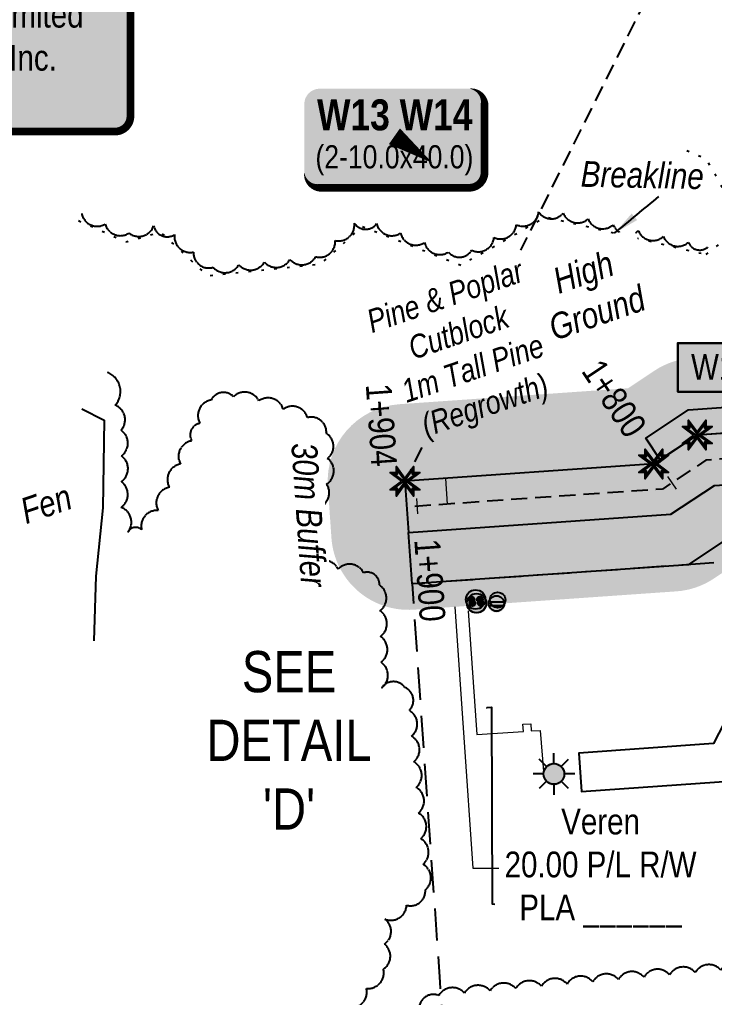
# Model space of a CAD drawing. Extents: x 407785 to 414058, y 6046536 to 6050431.
# Drawn here: x 410531.5 to 410801.2, y 6047616 to 6047995.7 of the extents above; entities that cross this region are included whole.
import ezdxf
from ezdxf.enums import TextEntityAlignment as Align

# ---------------------------------------------------------------- set-up
doc = ezdxf.new("R2010")
doc.units = 0
doc.header["$LTSCALE"] = 5
doc.header["$PDSIZE"] = 0.5
for name, pattern in [('0', [1, 1, 0]), ('foc-ACCESSROAD', [3.75, 2.5, -1.25]), ('foc-TIELINE', [1.875, 1.25, -0.625]), ('foc-TOPO', [1, 0.2, -0.8])]:
    doc.linetypes.add(name, pattern=pattern)
doc.layers.get('Defpoints').update_dxf_attribs({"color": 9})
for name, color, linetype, lineweight in [('AS-GENERAL', 48, 'Continuous', 18), ('C-RW-T', 13, 'Continuous', 9), ('T-TEXT', 48, 'Continuous', 18), ('T-TIE-T', 201, 'Continuous', 18)]:
    doc.layers.add(name, color=color, linetype=linetype, lineweight=lineweight)
for name, color, linetype in [('AS-PIPE-AG', 44, 'Continuous'), ('AS-SYMBOL', 7, 'Continuous'), ('C-RW', 13, 'Continuous'), ('C-WS', 13, 'foc-ACCESSROAD'), ('C-WS-S', 13, 'Continuous'), ('DETAIL-T', 7, 'Continuous'), ('L-MON', 1, 'Continuous'), ('L-TIE', 7, 'foc-TIELINE'), ('P-BUFFER-H 30m', 51, 'Continuous'), ('P-BUFFER-T', 40, 'Continuous'), ('P-PROPOSED', 10, 'Continuous'), ('P-PROPOSED-H', 21, 'Continuous'), ('P-TEMP-BLOCKS', 250, 'Continuous'), ('P-TEMP-H', 41, 'Continuous'), ('P-TEMP_WORKSPACE', 46, 'Continuous'), ('T-BUSH', 110, '0'), ('T-BUSH-T', 110, 'Continuous'), ('T-GENERAL', 48, 'foc-TOPO'), ('T-TIE', 201, 'foc-TIELINE'), ('WETLAND', 143, 'Continuous'), ('WETLAND-T', 146, 'Continuous')]:
    doc.layers.add(name, color=color, linetype=linetype)
doc.styles.add('80', font='ARIALN.TTF', dxfattribs={"height": 10})
doc.styles.add('80CG', font='ARIALN.TTF', dxfattribs={"height": 10})
doc.styles.add('80L', font='ARIALN.TTF', dxfattribs={"height": 10})
doc.styles.add('BOLD', font='ARIALNB.TTF')
doc.dimstyles.new('Compass 5 000', dxfattribs={"dimscale": 5, "dimtxt": 9, "dimasz": 2, "dimexe": 0.2, "dimexo": 0.0625, "dimgap": 0.5, "dimtad": 0, "dimtih": 1, "dimtoh": 1, "dimzin": 0, "dimdsep": 46, "dimtxsty": '80CG', "dimcen": 0.1, "dimse1": 1, "dimse2": 1, "dimclrd": 256, "dimclrt": 256, "dimaunit": 1, "dimadec": 4, "dimazin": 0, "dimtfac": 0.06, "dimtofl": 0, "dimtmove": 0, "dimatfit": 1, "dimfxl": 0.2, "dimtolj": 1, "dimtzin": 0, "dimlwd": -1, "dimarcsym": 0})

# ---------------------------------------------------------------- blocks, each defined once
blk = doc.blocks.new('*U29')
h = blk.add_hatch(color=255)
edge = h.paths.add_edge_path()
edge.add_line((-131.5, -37), (131.5, -37))
edge.add_arc((131.5, -31), 6, 270, 360)
edge.add_line((137.5, -31), (137.5, 29.5))
edge.add_arc((131.5, 29.5), 6, 0, 90)
edge.add_line((131.5, 35.5), (-131.5, 35.5))
edge.add_arc((-131.5, 29.5), 6, 90, 180)
edge.add_line((-137.5, 29.5), (-137.5, -31))
edge.add_arc((-131.5, -31), 6, 180, 270)
at = {"color": 44, "flags": 128}
blk.add_lwpolyline([(-131.5, -37, 3, 3, 0), (131.5, -37, 3, 3, 0.414214), (137.5, -31, 3, 3, 0), (137.5, 29.5, 3, 0, 0.414214), (131.5, 35.5, 0, 0, 0), (-131.5, 35.5, 0, 0, 0.414214), (-137.5, 29.5, 0, 0, 0), (-137.5, -31, 0, 3, 0.414214)], format="xyseb", close=True, dxfattribs=at)
at = {"color": 44, "style": '80'}
blk.add_attdef('ENTER_TEXT_001', (-35.99, -5), '', height=10, dxfattribs=at)
blk = doc.blocks.new('*D45')
at = {"layer": 'C-RW-T', "transparency": 16777216}
for p, q in [((410697.62, 6047807.55), (410696.93, 6047817.52)), ((410700.41, 6047767.65), (410707.49, 6047666.19)), ((410707.49, 6047666.19), (410717.49, 6047666.19))]:
    blk.add_line(p, q, dxfattribs=at)
for points in [[(410699.29, 6047807.66), (410695.96, 6047807.43), (410698.32, 6047797.57)], [(410702.07, 6047767.77), (410698.75, 6047767.54), (410699.71, 6047777.63)]]:
    blk.add_solid(points, dxfattribs=at)
at = {"layer": 'Defpoints', "color": 0, "transparency": 16777216}
for p in [(410698.32, 6047797.57), (410712.42, 6047798.56), (410713.82, 6047778.61)]:
    blk.add_point(p, dxfattribs=at)
at = {"layer": 'C-RW-T', "transparency": 16777216, "insert": (410757.03, 6047666.19), "char_height": 10, "attachment_point": 5, "style": '80CG', "bg_fill": 3, "box_fill_scale": 1.1, "bg_fill_color": 256, "bg_fill_true_color": 13158600, "bg_fill_transparency": 0}
blk.add_mtext('\\A1;Veren\\P20.00 P/L R/W\\PPLA ______', dxfattribs=at)
blk = doc.blocks.new('RISER')
h = blk.add_hatch(color=255)
h.dxf.hatch_style = 1
edge = h.paths.add_edge_path()
edge.add_arc((0, 0), 0.7, 0, 360)
blk.add_hatch(color=48).paths.add_polyline_path([(0.581, -0.15), (-0.581, -0.15, 0.774597)])
at = {"color": 48}
blk.add_line((-0.581, -0.15), (0.581, -0.15), dxfattribs=at)
blk.add_circle((0, 0), 0.6, dxfattribs=at)
blk = doc.blocks.new('PIG')
h = blk.add_hatch(color=255)
h.dxf.hatch_style = 1
edge = h.paths.add_edge_path()
edge.add_arc((0, 0), 0.85, 0, 360)
at = {"layer": 'AS-SYMBOL'}
h = blk.add_hatch(color=48, dxfattribs=at)
h.dxf.hatch_style = 1
h.paths.add_polyline_path([(-0.101, 0.005, 1), (-0.551, 0.005, 1)])
h = blk.add_hatch(color=48, dxfattribs=at)
h.dxf.hatch_style = 1
h.paths.add_polyline_path([(0.101, 0.005, 1), (0.551, 0.005, 1)])
at = {"layer": 'AS-SYMBOL', "color": 48}
for centre, radius in [((0, 0), 0.75), ((-0.326, 0.005), 0.225), ((0.326, 0.005), 0.225)]:
    blk.add_circle(centre, radius, dxfattribs=at)
blk = doc.blocks.new('GAS')
h = blk.add_hatch(color=255)
h.dxf.hatch_style = 1
edge = h.paths.add_edge_path()
edge.add_arc((0, 0), 0.9, 0, 360)
for p, q in [((0, 0.808), (0, 1.616)), ((-0.571, 0.571), (-1.142, 1.142)), ((0.571, 0.571), (1.142, 1.142)), ((-0.808, 0), (-1.616, 0)), ((1.616, 0), (0.808, 0)), ((-0.571, -0.571), (-1.142, -1.142)), ((1.142, -1.142), (0.571, -0.571)), ((0, -0.808), (0, -1.616))]:
    blk.add_line(p, q)
blk.add_circle((0, 0), 0.8)
blk = doc.blocks.new('*U73')
h = blk.add_hatch(color=191)
edge = h.paths.add_edge_path()
edge.add_line((-29, -20), (29, -20))
edge.add_arc((29, -14), 6, 270, 360)
edge.add_line((35, -14), (35, 12.5))
edge.add_arc((29, 12.5), 6, 0, 90)
edge.add_line((29, 18.5), (-29, 18.5))
edge.add_arc((-29, 12.5), 6, 90, 180)
edge.add_line((-35, 12.5), (-35, -14))
edge.add_arc((-29, -14), 6, 180, 270)
at = {"color": 250, "flags": 128}
blk.add_lwpolyline([(-29, -20, 3, 3, 0), (29, -20, 3, 3, 0.414214), (35, -14, 3, 3, 0), (35, 12.5, 3, 0, 0.414214), (29, 18.5, 0, 0, 0), (-29, 18.5, 0, 0, 0.414214), (-35, 12.5, 0, 0, 0), (-35, -14, 0, 3, 0.414214)], format="xyseb", close=True, dxfattribs=at)
at = {"flags": 128}
blk.add_lwpolyline([(14.69, -10.31, 0, 7.5, 0), (0, 0, 0, 0, 0)], format="xyseb", dxfattribs=at)
at = {"color": 250}
for tag, p, height, style in [('TEMP_AREA_W1_001', (-9.21, 2.24), 12, 'BOLD'), ('ENTER_TEXT_001', (-30.66, -12.47), 9, '80')]:
    blk.add_attdef(tag, p, '', height=height, dxfattribs=dict(at, style=style))
blk = doc.blocks.new('TEMP')
h = blk.add_hatch(color=255)
h.dxf.hatch_style = 1
h.paths.add_polyline_path([(0, 0.251), (-0.666, 1.152), (-0.666, 0.666), (-1.152, 0.666), (-0.251, 0), (-1.152, -0.666), (-0.666, -0.666), (-0.666, -1.152), (0, -0.251), (0.666, -1.152), (0.666, -0.666), (1.152, -0.666), (0.251, 0), (1.152, 0.666), (0.666, 0.666), (0.666, 1.152)])
h.paths.add_polyline_path([(0.566, 0.849), (0.566, 0.566), (0.849, 0.566), (0.083, 0), (0.849, -0.566), (0.566, -0.566), (0.566, -0.849), (0, -0.083), (-0.566, -0.849), (-0.566, -0.566), (-0.849, -0.566), (-0.083, 0), (-0.849, 0.566), (-0.566, 0.566), (-0.566, 0.849), (0, 0.083)], flags=16)
h = blk.add_hatch(color=1)
h.dxf.hatch_style = 1
h.paths.add_polyline_path([(0, 0.083), (-0.566, 0.849), (-0.566, 0.566), (-0.849, 0.566), (-0.083, 0), (-0.849, -0.566), (-0.566, -0.566), (-0.566, -0.849), (0, -0.083), (0.566, -0.849), (0.566, -0.566), (0.849, -0.566), (0.083, 0), (0.849, 0.566), (0.566, 0.566), (0.566, 0.849)])
at = {"color": 1}
for p, q in [((-0.083, 0), (0.083, 0)), ((0, 0.083), (0, -0.083))]:
    blk.add_line(p, q, dxfattribs=at)
at = {"color": 255, "flags": 128}
blk.add_lwpolyline([(-0.251, 0), (-1.152, 0.666), (-0.666, 0.666), (-0.666, 1.152), (0, 0.251), (0.666, 1.152), (0.666, 0.666), (1.152, 0.666), (0.251, 0), (1.152, -0.666), (0.666, -0.666), (0.666, -1.152), (0, -0.251), (-0.666, -1.152), (-0.666, -0.666), (-1.152, -0.666)], close=True, dxfattribs=at)
at = {"color": 1, "flags": 128}
blk.add_lwpolyline([(-0.083, 0), (-0.849, 0.566), (-0.566, 0.566), (-0.566, 0.849), (0, 0.083), (0.566, 0.849), (0.566, 0.566), (0.849, 0.566), (0.083, 0), (0.849, -0.566), (0.566, -0.566), (0.566, -0.849), (0, -0.083), (-0.566, -0.849), (-0.566, -0.566), (-0.849, -0.566)], close=True, dxfattribs=at)
blk = doc.blocks.new('Temporary Area')
h = blk.add_hatch(color=191)
h.dxf.hatch_style = 1
h.paths.add_polyline_path([(-16.83, -9.44), (16.33, -9.44), (16.33, 9.05), (-16.83, 9.05)])
at = {"color": 250}
for points in [[(-17.03, -9.64), (16.53, -9.64), (16.53, 9.25), (-17.03, 9.25)], [(-16.93, -9.54), (16.43, -9.54), (16.43, 9.15), (-16.93, 9.15)]]:
    blk.add_lwpolyline(points, close=True, dxfattribs=at)
at = {"color": 250, "style": '80L'}
blk.add_attdef('TEMPORARY', text='', height=9, dxfattribs=at).set_placement((0, -0.15), align=Align.MIDDLE_CENTER)

msp = doc.modelspace()

# ---------------------------------------------------------------- hatches: boundary and pattern name
at = {"layer": 'P-BUFFER-H 30m'}
h = msp.add_hatch(color=256, dxfattribs=at)
h.dxf.hatch_style = 1
h.paths.add_polyline_path([(410684.563, 6047766.556), (410786.451, 6047773.659, 0.1300415), (410800.971, 6047778.604), (410811.198, 6047785.405), (410838.434, 6047787.291), (410910.678, 6047778.248), (411112.797, 6047633.601, 0.3680885), (411151.542, 6047636.872), (411263.333, 6047749.615), (411273.721, 6047739.121), (411392.855, 6047445.887, 0.0984178), (411399.283, 6047436.12), (411540.012, 6047293.383, 0.2943715), (411571.723, 6047286.295), (411834.67, 6047383.071, 0.0361222), (411838.613, 6047384.855), (411948.537, 6047444.491, 0.423162), (411960.147, 6047485.944), (411948.56, 6047505.833), (411975.957, 6047521.795, 0.4142136), (411986.771, 6047562.801), (411913.809, 6047688.033, 0.4142136), (411872.803, 6047698.848), (411855.53, 6047688.784, 0.4142136), (411844.715, 6047647.778), (411892.518, 6047565.729), (411865.121, 6047549.767, 0.4142136), (411854.307, 6047508.762), (411865.116, 6047490.208), (411803.658, 6047456.866), (411574.337, 6047372.466), (411463.2, 6047485.188), (411344.046, 6047778.471, 0.0989209), (411337.576, 6047788.279), (411284.675, 6047841.722, 0.4169486), (411242.07, 6047841.74), (411124.725, 6047723.397), (410946.91, 6047850.651, 0.1248018), (410933.183, 6047856.02), (410843.549, 6047867.239, 0.0484445), (410837.754, 6047867.4), (410792.472, 6047864.265, 0.1301673), (410777.937, 6047859.319), (410767.699, 6047852.511), (410679.003, 6047846.327, 0.4141974), (410651.174, 6047814.329), (410652.563, 6047794.386, 0.4142297)])
h.paths.add_polyline_path([(411316.265, 6047767.184), (411437.662, 6047468.38), (411566.554, 6047337.648), (411816.051, 6047429.474), (411906.589, 6047478.593), (411880.217, 6047523.857), (411933.524, 6047554.915), (411870.625, 6047662.874), (411887.899, 6047672.938), (411960.861, 6047547.705), (411907.554, 6047516.648), (411934.237, 6047470.849), (411824.313, 6047411.213), (411561.365, 6047314.436), (411420.636, 6047457.174), (411299.247, 6047755.958), (411263.351, 6047792.222), (411130.249, 6047657.986), (410921.946, 6047807.059), (410839.268, 6047817.407), (410801.205, 6047814.772), (410784.365, 6047803.574), (410682.478, 6047796.47), (410681.089, 6047816.413), (410777.699, 6047823.149), (410794.543, 6047834.35), (410839.825, 6047837.484), (410929.459, 6047826.266), (411128.039, 6047684.151), (411263.363, 6047820.626)], flags=16)
at = {"layer": 'P-BUFFER-H 30m', "linetype": 'Continuous'}
h = msp.add_hatch(color=256, dxfattribs=at)
h.dxf.hatch_style = 1
h.paths.add_polyline_path([(410684.674, 6047779.31), (410685.024, 6047775.252), (410697.327, 6047775.596), (410696.697, 6047780.143)])
at = {"layer": 'P-PROPOSED-H'}
h = msp.add_hatch(color=256, dxfattribs=at)
h.dxf.hatch_style = 1
h.paths.add_polyline_path([(410682.478, 6047796.47), (410784.365, 6047803.574), (410801.205, 6047814.772), (410839.268, 6047817.407), (410921.946, 6047807.059), (411130.249, 6047657.986), (411263.351, 6047792.222), (411299.247, 6047755.958), (411420.636, 6047457.174), (411561.365, 6047314.436), (411824.313, 6047411.213), (411934.237, 6047470.849), (411907.554, 6047516.648), (411960.861, 6047547.705), (411887.899, 6047672.938), (411870.625, 6047662.874), (411933.524, 6047554.915), (411880.217, 6047523.857), (411906.589, 6047478.593), (411816.051, 6047429.474), (411566.554, 6047337.648), (411437.662, 6047468.38), (411316.265, 6047767.184), (411263.363, 6047820.626), (411128.039, 6047684.151), (410929.459, 6047826.266), (410839.825, 6047837.484), (410794.543, 6047834.35), (410777.699, 6047823.149), (410681.089, 6047816.413)])
at = {"layer": 'P-TEMP-H'}
h = msp.add_hatch(color=256, dxfattribs=at)
h.dxf.hatch_style = 1
h.paths.add_polyline_path([(410780.148, 6047824.777), (410774.613, 6047833.1), (410791.212, 6047844.139), (410816.493, 6047845.889), (410817.184, 6047835.917), (410794.543, 6047834.35)])

# ---------------------------------------------------------------- linework, layer by layer
at = {"layer": 'AS-GENERAL', "flags": 128}
msp.add_lwpolyline([(410705.634, 6047766.06), (410708.954, 6047718.089), (410727.115, 6047719.312), (410726.881, 6047722.07), (410729.898, 6047722.214), (410730.087, 6047719.535), (410733.571, 6047719.703), (410734.825, 6047703.667)], dxfattribs=at)
at = {"layer": 'AS-PIPE-AG', "flags": 128}
msp.add_lwpolyline([(410713.086, 6047728.234), (410713, 6047728.608), (410714.642, 6047728.684), (410714.995, 6047652.384), (410715.929, 6047652.284)], dxfattribs=at)
at = {"layer": 'C-RW'}
msp.add_lwpolyline([(411366.815, 6046558.929), (411271.071, 6047139.604), (411103.35, 6047595.5), (411136.574, 6047628.802), (410914.492, 6047787.843), (410838.712, 6047797.328), (410807.867, 6047795.193), (410791.026, 6047783.993), (410683.867, 6047776.53), (410682.478, 6047796.474), (410784.36, 6047803.57), (410801.205, 6047814.772), (410839.268, 6047817.407), (410922.008, 6047807.051), (411167.356, 6047631.348), (411126.521, 6047590.419), (411290.487, 6047144.727), (411387.143, 6046558.526)], dxfattribs=at)
at = {"layer": 'C-RW', "flags": 128}
msp.add_lwpolyline([(410801.731, 6047293.232), (411129.619, 6047621.965), (410910.661, 6047778.263), (410838.43, 6047787.297), (410800.926, 6047714.547), (410748.584, 6047710.898), (410749.627, 6047695.94), (410810.386, 6047700.176), (410846.959, 6047771.12), (410905.037, 6047763.856), (411106.516, 6047620.034), (410802.154, 6047314.887)], dxfattribs=at)
at = {"layer": 'C-WS', "flags": 128}
msp.add_lwpolyline([(410838.44, 6047787.297), (410683.85, 6047776.526), (410694.625, 6047621.969), (410702.307, 6047511.784), (410997.03, 6047531.506), (411004.884, 6047539.368), (410993.641, 6047700.632), (410905.051, 6047763.867), (410839.47, 6047772.067), (410838.44, 6047787.297)], close=True, dxfattribs=at)
at = {"layer": 'L-TIE'}
for p, q in [((410921.295, 6048296.696), (410725.944, 6047906.103)), ((410687.648, 6047829.533), (410681.089, 6047816.417))]:
    msp.add_line(p, q, dxfattribs=at)
at = {"layer": 'P-PROPOSED', "flags": 128}
msp.add_lwpolyline([(411316.265, 6047767.184), (411263.363, 6047820.626), (411128.039, 6047684.151), (410929.459, 6047826.266), (410839.825, 6047837.484), (410794.543, 6047834.35), (410777.699, 6047823.149), (410681.089, 6047816.413), (410682.478, 6047796.47), (410784.365, 6047803.574), (410801.205, 6047814.772), (410839.268, 6047817.407), (410921.946, 6047807.059), (411130.249, 6047657.986), (411263.351, 6047792.222), (411299.247, 6047755.958)], dxfattribs=at)
at = {"layer": 'P-TEMP_WORKSPACE', "flags": 128}
msp.add_lwpolyline([(410780.148, 6047824.777), (410774.613, 6047833.1), (410791.212, 6047844.139), (410816.493, 6047845.889), (410817.184, 6047835.917), (410794.543, 6047834.35)], close=True, dxfattribs=at)
at = {"layer": 'T-BUSH', "flags": 128}
for points in [[(410555.649, 6047920.319, 0.5205671), (410564.781, 6047916.255, 0.5205671), (410573.953, 6047912.782, 0.5205671), (410583.551, 6047915.575, 0.5205671), (410591.68, 6047912.154, 0.5205671), (410599.012, 6047905.361, 0.5205671), (410606.645, 6047899.468, 0.5205671), (410616.588, 6047900.493, 0.5205671), (410626.531, 6047901.517, 0.5205671), (410636.474, 6047902.542, 0.5205671), (410646.417, 6047903.566, 0.5205671), (410654.018, 6047909.866, 0.5205671), (410661.447, 6047916.554, 0.5205671), (410670.108, 6047916.414, 0.5205671), (410679.405, 6047912.744, 0.5205671), (410688.703, 6047909.074, 0.5205671), (410698, 6047905.404, 0.5205671), (410706.984, 6047906.082, 0.5205671), (410715.659, 6047911.048, 0.5205671), (410724.334, 6047916.014, 0.5205671), (410733.009, 6047920.979, 0.5205671), (410742.475, 6047920.532, 0.5205671), (410752.208, 6047918.256, 0.5205671), (410761.941, 6047915.981, 0.5205671), (410771.674, 6047913.706, 0.5205671), (410781.408, 6047911.43, 0.5205671), (410791.141, 6047909.155, 0.5205671), (410798.709, 6047907.385, 0.5205671)], [(410598.296, 6047832.089, 0.5205671), (410593.976, 6047823.075, 0.5205671), (410589.656, 6047814.061, 0.5205671), (410585.335, 6047805.047, 0.5205671), (410578.924, 6047797.508, 0.5205671), (410573.509, 6047796.595, 0.5205671), (410570.93, 6047806.243, 0.5205671), (410570.98, 6047816.238, 0.5205671), (410571.03, 6047826.234, 0.5205671), (410570.922, 6047836.212, 0.5205671), (410568.647, 6047845.945, 0.5205671), (410565.673, 6047858.665, 0.5205671)], [(410637.253, 6047547.373, 0.5205671), (410640.405, 6047555.738, 0.5205671), (410633.006, 6047562.458, 0.5205671), (410632.535, 6047570.849, 0.5205671), (410636.058, 6047580.203, 0.5205671), (410639.791, 6047589.431, 0.5205671), (410646.375, 6047596.952, 0.5205671), (410652.96, 6047604.473, 0.5205671), (410659.544, 6047611.993, 0.5205671), (410666.128, 6047619.514, 0.5205671), (410672.712, 6047627.035, 0.5205671), (410673.126, 6047636.741, 0.5205671), (410673.304, 6047646.436, 0.5205671), (410681.737, 6047651.802, 0.5205671), (410689.012, 6047657.74, 0.5205671), (410688.127, 6047667.696, 0.5205671), (410687.242, 6047677.652, 0.5205671), (410686.356, 6047687.609, 0.5205671), (410685.471, 6047697.565, 0.5205671), (410684.586, 6047707.521, 0.5205671), (410683.701, 6047717.478, 0.5205671), (410682.815, 6047727.434, 0.5205671), (410681.08, 6047736.346, 0.5205671), (410672.002, 6047736.165, 0.5205671), (410671.803, 6047746.159, 0.5205671), (410671.604, 6047756.153, 0.5205671), (410671.406, 6047766.146, 0.5205671), (410671.207, 6047776.14, 0.5205671), (410665.045, 6047780.872, 0.5205671), (410655.154, 6047782.314, 0.5205671), (410645.263, 6047783.756, 0.5205671), (410639.437, 6047787.518, 0.5205671), (410643.228, 6047796.767, 0.5205671), (410647.018, 6047806.016, 0.5205671), (410650.709, 6047815.287, 0.5205671), (410651.076, 6047825.276, 0.5205671), (410650.568, 6047835.012, 0.5205671), (410643.275, 6047841.097, 0.5205671), (410633.826, 6047844.358, 0.5205671), (410624.378, 6047847.62, 0.5205671), (410614.571, 6047849.189, 0.5205671), (410605.828, 6047847.911, 0.5205671), (410601.531, 6047838.886, 0.5205671), (410598.299, 6047832.096, 0.5205671)], [(410937.784, 6047469.498, 0.5205671), (410944.933, 6047476.483, 0.5205671), (410952.083, 6047483.468, 0.5205671), (410959.233, 6047490.454, 0.5205671), (410966.382, 6047497.439, 0.5205671), (410973.532, 6047504.424, 0.5205671), (410980.681, 6047511.41, 0.5205671), (410987.831, 6047518.395, 0.5205671), (410994.981, 6047525.381, 0.5205671), (411002.13, 6047532.366, 0.5205671), (411009.28, 6047539.351, 0.5205671), (411016.416, 6047546.351, 0.5205671), (411023.513, 6047553.39, 0.5205671), (411030.61, 6047560.428, 0.5205671), (411037.707, 6047567.467, 0.5205671), (411044.805, 6047574.505, 0.5205671), (411051.902, 6047581.544, 0.5205671), (411058.999, 6047588.583, 0.5205671), (411066.097, 6047595.621, 0.5205671), (411073.194, 6047602.66, 0.5205671), (411080.291, 6047609.698, 0.5205671), (411087.389, 6047616.737, 0.5205671), (411092.805, 6047624.539, 0.5205671), (411086.23, 6047631.097, 0.5205671), (411078.083, 6047636.889, 0.5205671), (411069.935, 6047642.678, 0.5205671), (411061.787, 6047648.468, 0.5205671), (411053.638, 6047654.257, 0.5205671), (411045.49, 6047660.047, 0.5205671), (411037.342, 6047665.837, 0.5205671), (411029.194, 6047671.626, 0.5205671), (411021.045, 6047677.416, 0.5205671), (411012.897, 6047683.205, 0.5205671), (411004.749, 6047688.995, 0.5205671), (410996.601, 6047694.785, 0.5205671), (410988.452, 6047700.574, 0.5205671), (410980.304, 6047706.364, 0.5205671), (410972.156, 6047712.153, 0.5205671), (410964.008, 6047717.943, 0.5205671), (410955.859, 6047723.733, 0.5205671), (410947.711, 6047729.522, 0.5205671), (410939.563, 6047735.312, 0.5205671), (410931.415, 6047741.101, 0.5205671), (410923.267, 6047746.891, 0.5205671), (410915.118, 6047752.68, 0.5205671), (410906.97, 6047758.47, 0.5205671), (410897.859, 6047761.695, 0.5205671), (410887.914, 6047762.697, 0.5205671), (410880.189, 6047760.512, 0.5205671), (410875.407, 6047754.193, 0.5205671), (410865.49, 6047755.445, 0.5205671), (410855.573, 6047756.696, 0.5205671), (410845.656, 6047757.947, 0.5205671), (410843.296, 6047751.28, 0.5205671), (410844.083, 6047741.315, 0.5205671), (410844.871, 6047731.351, 0.5205671), (410845.658, 6047721.386, 0.5205671), (410846.446, 6047711.422, 0.5205671), (410847.233, 6047701.457, 0.5205671), (410848.02, 6047691.492, 0.5205671), (410848.808, 6047681.528, 0.5205671), (410849.595, 6047671.563, 0.5205671), (410850.383, 6047661.599, 0.5205671), (410851.17, 6047651.634, 0.5205671), (410851.957, 6047641.669, 0.5205671), (410852.745, 6047631.705, 0.5205671), (410843.584, 6047630.142, 0.5205671), (410833.628, 6047629.25, 0.5205671), (410823.672, 6047628.358, 0.5205671), (410813.717, 6047627.466, 0.5205671), (410803.761, 6047626.575, 0.5205671), (410793.805, 6047625.683, 0.5205671), (410783.849, 6047624.791, 0.5205671), (410773.893, 6047623.899, 0.5205671), (410763.938, 6047623.007, 0.5205671), (410753.982, 6047622.116, 0.5205671), (410744.026, 6047621.224, 0.5205671), (410734.07, 6047620.332, 0.5205671), (410724.114, 6047619.44, 0.5205671), (410714.159, 6047618.548, 0.5205671), (410704.203, 6047617.657, 0.5205671), (410694.247, 6047616.765, 0.5205671), (410686.528, 6047611.702, 0.5205671), (410680.277, 6047603.903, 0.5205671), (410674.025, 6047596.103, 0.5205671), (410670.742, 6047586.766, 0.5205671), (410667.976, 6047577.16, 0.5205671), (410665.211, 6047567.555, 0.5205671), (410662.446, 6047557.949, 0.5205671), (410659.681, 6047548.344, 0.5205671), (410656.916, 6047538.738, 0.5205671), (410655.172, 6047532.677, 0.5205671)]]:
    msp.add_lwpolyline(points, format="xyb", dxfattribs=at)
at = {"layer": 'T-GENERAL', "flags": 128}
for points in [[(410798.026, 6047904.465), (410812.346, 6047915.649), (410798.168, 6047941.508), (410789.259, 6047945.182)], [(410554.429, 6047917.579), (410572.908, 6047909.355), (410586.135, 6047913.204), (410604.457, 6047896.228), (410648.377, 6047900.753), (410664.606, 6047915.362), (410702.856, 6047900.263), (410735.664, 6047919.045), (410798.026, 6047904.465)]]:
    msp.add_lwpolyline(points, dxfattribs=at)
at = {"layer": 'T-TIE-T'}
for p, q in [((410681.575, 6047809.433), (410681.992, 6047803.45)), ((410685.529, 6047809.709), (410685.946, 6047803.726))]:
    msp.add_line(p, q, dxfattribs=at)
at = {"layer": 'WETLAND', "flags": 128}
msp.add_lwpolyline([(410555.718, 6047844.57), (410564.364, 6047840.086), (410563.817, 6047806.112), (410561.127, 6047779.51), (410560.365, 6047754.456)], dxfattribs=at)

# ---------------------------------------------------------------- block references
ref = msp.add_blockref('*U29', (410436.989, 6047989.186), dxfattribs=dict(xscale=1.000440123623568, yscale=1.000440123623568, zscale=1.000440123623568))
ref.add_attrib('ENTER_TEXT_001', 'DTLG910005 Norbord Inc.', (410369.521, 6048009.39), dxfattribs={"color": 44, "height": 10.0044, "style": '80'})
ref.add_attrib('ENTER_TEXT_002', 'FMA6900016 Weyerhaeuser Company Limited', (410317.482, 6047992.538), dxfattribs={"color": 44, "height": 10.0044, "style": '80'})
ref.add_attrib('ENTER_TEXT_003', 'RTF243500, 2313617, 2313618 Veren Inc.', (410328.073, 6047975.823), dxfattribs={"color": 44, "height": 10.0044, "style": '80'})
ref.add_attrib('ENTER_TEXT_004', 'TPA 2702 GARY RIENNDEAU', (410358.67, 6047958.972), dxfattribs={"color": 44, "height": 10.0044, "style": '80'})
at = {"layer": 'L-MON', "xscale": 4.997809999999929, "yscale": 4.997809999999929, "zscale": 4.997809999999929}
for p in [(410794.543, 6047834.35), (410681.089, 6047816.417)]:
    msp.add_blockref('TEMP', p, dxfattribs=at)
at = {"layer": 'P-TEMP-BLOCKS', "color": 3}
ref = msp.add_blockref('*U73', (410677.005, 6047950.332), dxfattribs=dict(at, xscale=0.9995620000000001, yscale=0.9995620000000001, zscale=0.9995620000000001))
ref.add_attrib('TEMP_AREA_W1_001', 'W13 W14', (410646.981, 6047952.678), dxfattribs={"layer": '0', "color": 250, "height": 11.9947, "style": 'BOLD'})
ref.add_attrib('ENTER_TEXT_001', '(2-10.0x40.0)', (410646.36, 6047937.867), dxfattribs={"layer": '0', "color": 250, "height": 8.99606, "style": '80'})
at = {"layer": 'P-TEMP-BLOCKS', "color": 4}
ref = msp.add_blockref('Temporary Area', (410803.921, 6047860.806), dxfattribs=dict(at, xscale=0.9995620000000001, yscale=0.9995620000000001, zscale=0.9995620000000001))
ref.add_attrib('TEMPORARY', 'W14', dxfattribs={"layer": '0', "color": 250, "height": 9.9956, "style": '80L'}).set_placement((410803.921, 6047860.806), align=Align.MIDDLE_CENTER)

# ---------------------------------------------------------------- texts
at = {"layer": 'T-TEXT', "insert": (410745.275, 6047940.824), "char_height": 9.99565, "attachment_point": 1, "rotation": 358.87235, "style": '80'}
msp.add_mtext_dynamic_manual_height_columns('\\pi4.18914;{\\fArial Narrow|b0|i1|c0|p34;Breakline}', width=55.32922, gutter_width=44.98, heights=[0], dxfattribs=at)
at = {"layer": 'T-TIE-T', "style": '80L'}
msp.add_text('1+904', height=9.9956, rotation=273.98419, dxfattribs=at).set_placement((410671.985, 6047838.217), align=Align.MIDDLE_CENTER)
at = {"layer": 'WETLAND-T', "insert": (410524.748, 6047807.111), "char_height": 9.99565, "attachment_point": 1, "rotation": 18.87235, "style": '80L'}
msp.add_mtext_dynamic_manual_height_columns('\\pi6.41406;{\\fArial Narrow|b0|i1|c0|p34;Fen}', width=31.7285, gutter_width=44.98, heights=[0], dxfattribs=at)

# ---------------------------------------------------------------- next in the draw order: texts
at = {"layer": 'DETAIL-T', "color": 3, "insert": (410636.106, 6047715.828), "char_height": 15.993, "width": 63.60825, "attachment_point": 5, "style": '80CG', "bg_fill": 3, "box_fill_scale": 1.15, "bg_fill_color": 256, "bg_fill_true_color": 256, "bg_fill_transparency": 0}
msp.add_mtext("SEE\\PDETAIL \\P'D'", dxfattribs=at)
at = {"layer": 'P-BUFFER-T', "insert": (410646.896, 6047832.077), "char_height": 9.99562, "attachment_point": 1, "rotation": 273.98419, "style": '80L', "bg_fill": 3, "box_fill_scale": 1.15, "bg_fill_color": 256, "bg_fill_true_color": 256, "bg_fill_transparency": 0}
msp.add_mtext_dynamic_manual_height_columns('\\pi0.36362;{\\fArial Narrow|b0|i1|c0|p34;30m Buffer}', width=57.10772, gutter_width=49.978, heights=[0], dxfattribs=at)
at = {"layer": 'T-TEXT', "insert": (410729.975, 6047895.953), "char_height": 9.99565, "attachment_point": 1, "rotation": 18.87235, "style": '80L', "bg_fill": 2}
msp.add_mtext_dynamic_manual_height_columns('\\pi8.03764,t38.0246;{\\fArial Narrow|b0|i1|c0|p34;High\\P\\pi0.60567,t30.59264;Ground}', width=38.85528, gutter_width=44.98, heights=[0], dxfattribs=at)

# ---------------------------------------------------------------- next in the draw order: dimensions: what is measured, and where the dimension line sits
at = {"layer": 'C-RW-T'}
dim = msp.add_linear_dim(base=(410698.32, 6047797.573), p1=(410713.815, 6047778.615), p2=(410712.423, 6047798.557), angle=93.9934, text='Veren\\P20.00 P/L R/W\\PPLA ______', dimstyle='Compass 5 000', override={"dimtfill": 1}, dxfattribs=at)
dim.commit()
dim.dimension.update_dxf_attribs({"geometry": '*D45', "text_midpoint": (410757.031, 6047666.192), "dimtype": 161})

# ---------------------------------------------------------------- next in the draw order: linework, layer by layer
at = {"layer": 'T-TIE', "flags": 128}
msp.add_lwpolyline([(411879.262, 6047667.906), (411947.193, 6047551.31), (411893.886, 6047520.253), (411920.413, 6047474.721), (411820.182, 6047420.343), (411563.96, 6047326.042), (411429.149, 6047462.777), (411307.756, 6047761.571), (411263.357, 6047806.424), (411129.144, 6047671.068), (410925.703, 6047816.662), (410839.547, 6047827.446), (410797.874, 6047824.561), (410781.032, 6047813.361), (410681.783, 6047806.442)], dxfattribs=at)
at = {"layer": 'T-TIE-T'}
msp.add_line((410783.061, 6047818.311), (410786.382, 6047813.317), dxfattribs=at)

# ---------------------------------------------------------------- next in the draw order: block references
at = {"layer": 'AS-SYMBOL', "color": 5, "xscale": 4.999999999999824, "yscale": 4.999999999999824, "zscale": 4.999999999999824}
for name, p in [('PIG', (410708.525, 6047770.505)), ('PIG', (410708.888, 6047769.065)), ('RISER', (410716.632, 6047768.938)), ('RISER', (410717.082, 6047770.332))]:
    msp.add_blockref(name, p, dxfattribs=at)
at = {"layer": 'C-WS-S', "color": 5, "xscale": 4.999999999999824, "yscale": 4.999999999999824, "zscale": 4.999999999999824}
msp.add_blockref('GAS', (410738.932, 6047702.774), dxfattribs=at)
at = {"layer": 'L-MON', "xscale": 4.997809999999929, "yscale": 4.997809999999929, "zscale": 4.997809999999929}
msp.add_blockref('TEMP', (410777.699, 6047823.149), dxfattribs=at)

# ---------------------------------------------------------------- next in the draw order: texts
at = {"layer": 'T-BUSH-T', "insert": (410658.631, 6047880.084), "char_height": 8.99609, "attachment_point": 1, "rotation": 18.87235, "style": '80'}
msp.add_mtext_dynamic_manual_height_columns('\\pi7.13228;{\\fArial Narrow|b0|i1|c0|p34;Pine & Poplar \\P\\pi18.98491;\\C48;Cutblock\\C256;\\P\\pi11.09338;1m Tall Pine \\P\\pi14.09413;(Regrowth)}', width=77.67902, gutter_width=44.98, heights=[0], dxfattribs=at)
at = {"layer": 'T-TIE-T', "style": '80L'}
for s, rotation, p in [('1+800', 303.62513, (410762.356, 6047848.555)), ('1+900', 273.98419, (410690.813, 6047777.966))]:
    msp.add_text(s, height=9.9956, rotation=rotation, dxfattribs=at).set_placement(p, align=Align.MIDDLE_CENTER)

# ---------------------------------------------------------------- next in the draw order: leaders
at = {"layer": 'T-TEXT', "path_type": 1}
msp.add_leader([(410762.456, 6047912.699), (410779.687, 6047926.954)], dimstyle='Compass 5 000', override={"dimgap": 0.5, "dimtad": 0}, dxfattribs=at)

doc.saveas('drawing.dxf')
